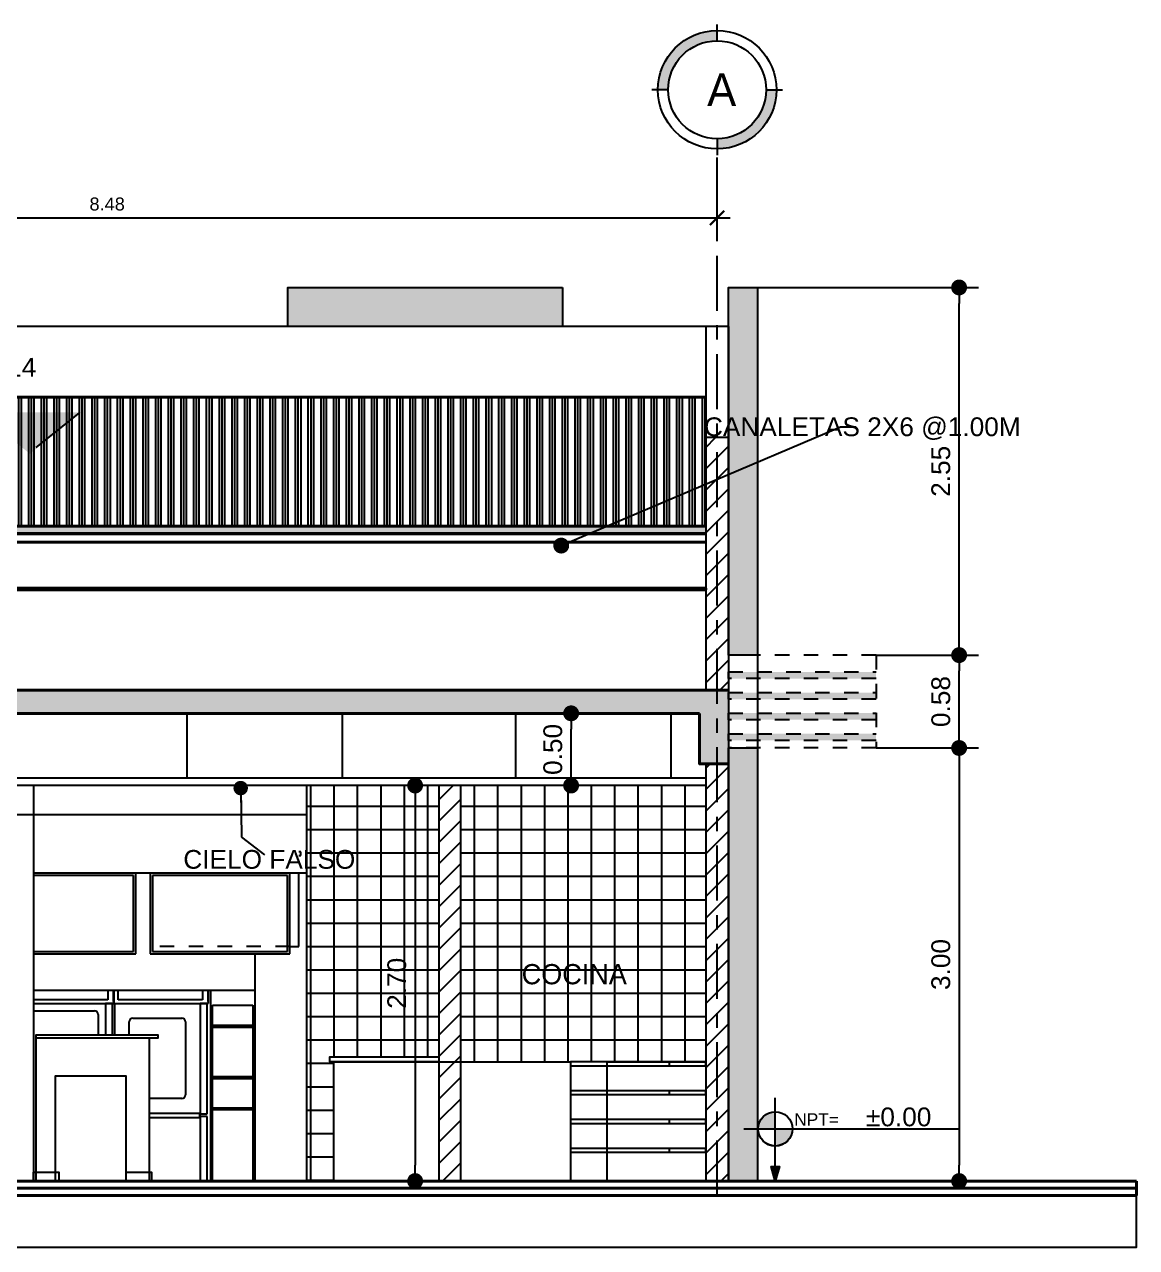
# Model space of a CAD drawing. Header units: metres. Extents: x 5805.4 to 5902.4, y 1788.4 to 1816.4.
# Drawn here: x 5810.98 to 5818.68, y 1788.44 to 1796.91 of the extents above; entities that cross this region are included whole.
import ezdxf
from ezdxf.enums import TextEntityAlignment as Align

# ---------------------------------------------------------------- set-up
doc = ezdxf.new("R2010")
doc.units = ezdxf.units.M
doc.header["$LTSCALE"] = 0.02
doc.linetypes.add('CENTER2', pattern=[28.575, 19.05, -3.175, 3.175, -3.175])
doc.linetypes.add('HIDDEN', pattern=[0.375, 0.25, -0.125])
for name, color, linetype in [('A - Ejes', 7, 'CENTER2'), ('A-Cielo Reflejado', 2, 'Continuous'), ('A-Cotas', 7, 'Continuous'), ('A-Cotas Generales', 2, 'Continuous'), ('A-Paredes Externas', 3, 'Continuous'), ('A-Proyeccion de Dintel', 8, 'Continuous'), ('A-Puertas', 7, 'Continuous'), ('A-Texto Espacios', 7, 'Continuous'), ('DIM', 8, 'Continuous'), ('GRIDTEXT', 1, 'Continuous'), ('HACHT', 9, 'Continuous'), ('HATCH', 8, 'Continuous'), ('LCE A-ELEV-INT', 6, 'Continuous'), ('Muebles EN', 6, 'Continuous'), ('Q', 8, 'Continuous'), ('TE-Cubierta', 3, 'Continuous'), ('TE-Estrutura', 4, 'Continuous')]:
    doc.layers.add(name, color=color, linetype=linetype)
doc.layers.add('color cooler arriba', color=7, linetype='Continuous', true_color=0xab6b21)
doc.layers.add('paredes', color=5, linetype='Continuous', lineweight=40)
doc.styles.add('Arial', font='arial.ttf', dxfattribs={"height": 0.15})
doc.styles.add('BANKGOTHIC', font='bgothl.ttf', dxfattribs={"height": 0.3})
doc.styles.add('Cotas 50', font='arial.ttf', dxfattribs={"height": 0.09})
doc.styles.add('Cotas 75', font='arial.ttf', dxfattribs={"height": 0.13})
doc.styles.add('TITTEXTL', font='')
doc.styles.get('TITTEXTL').set_extended_font_data('MicrogrammaDBolExt')
doc.dimstyles.new('COTAS 50', dxfattribs={"dimtxt": 0.09, "dimasz": 0.1, "dimexe": 0.09, "dimexo": 0, "dimgap": 0.05, "dimtad": 1, "dimzin": 1, "dimdsep": 46, "dimtxsty": 'Cotas 50', "dimblk": 'ARCHTICK', "dimcen": 0.1, "dimdle": 0.09, "dimclrd": 9, "dimclre": 9, "dimclrt": 256, "dimaunit": 1, "dimadec": 4, "dimazin": 0, "dimtfac": 1, "dimtmove": 0, "dimatfit": 3, "dimfxl": 0, "dimarcsym": 0})
doc.dimstyles.new('Estilo 75', dxfattribs={"dimtxt": 0.13, "dimasz": 0.11, "dimexe": 0.135, "dimexo": 0, "dimgap": 0.06, "dimtad": 1, "dimzin": 1, "dimdsep": 46, "dimtxsty": 'Cotas 75', "dimblk": 'DOT', "dimcen": 0.135, "dimdle": 0.135, "dimclrd": 9, "dimclre": 9, "dimclrt": 256, "dimadec": 0, "dimazin": 0, "dimtfac": 1, "dimtmove": 1, "dimatfit": 1, "dimfxl": 0, "dimarcsym": 0})
pattern_1 = [(0, (-4.02835, 0.44458), (0, 0.161925), []), (90, (-4.02835, 0.44458), (-0.161925, 1e-17), [])]
pattern_2 = [(45, (-4.02835, 0.44458), (-0.074087113, 0.074087113), [])]

# ---------------------------------------------------------------- blocks, each defined once
blk = doc.blocks.new('_Dot')
at = {"color": 0, "linetype": 'ByBlock', "lineweight": -2}
blk.add_line((-0.5, 0), (-1, 0), dxfattribs=at)
at = {"color": 0, "linetype": 'ByBlock', "const_width": 0.5}
blk.add_lwpolyline([(-0.25, 0, 1), (0.25, 0, 1)], format="xyb", close=True, dxfattribs=at)
blk = doc.blocks.new('*D54')
at = {"layer": 'Muebles EN', "color": 9, "lineweight": -2, "transparency": 16777216}
for p, q in [((5814.8707, 1792.1403), (5814.6322, 1792.1403)), ((5814.7672, 1791.7503), (5814.7672, 1792.0303)), ((5814.8707, 1791.6403), (5814.6322, 1791.6403))]:
    blk.add_line(p, q, dxfattribs=at)
at = {"layer": 'Muebles EN', "color": 9, "lineweight": -2, "transparency": 16777216, "xscale": 0.11, "yscale": 0.11, "zscale": 0.11}
for p, rotation in [((5814.7672, 1792.1403), 90), ((5814.7672, 1791.6403), 270)]:
    blk.add_blockref('_Dot', p, dxfattribs=dict(at, rotation=rotation))
at = {"layer": 'Muebles EN', "transparency": 16777216, "insert": (5814.6408, 1791.8903), "char_height": 0.13, "attachment_point": 5, "rotation": 90, "style": 'Cotas 75'}
blk.add_mtext('0.50', dxfattribs=at)
blk = doc.blocks.new('Simbolo niveles (Alzado)')
at = {"layer": 'A-Cotas', "ltscale": 10}
h = blk.add_hatch(color=256, dxfattribs=at)
h.paths.add_polyline_path([(0, 0.728, 0.414214), (-0.18, 0.548), (0, 0.548)])
h.paths.add_polyline_path([(0.18, 0.548), (0, 0.548), (0, 0.368, 0.414214)])
at = {"layer": 'A-Cotas', "ltscale": 0.05}
blk.add_hatch(color=6, dxfattribs=at).paths.add_polyline_path([(0.043, 0.153), (-0.043, 0.153), (0, 0)])
at = {"layer": 'A-Cotas', "color": 6, "ltscale": 10}
for p, q in [((0, 0.153), (0, 0.875)), ((-0.328, 0.548), (1.928, 0.548))]:
    blk.add_line(p, q, dxfattribs=at)
blk.add_lwpolyline([(0, 0), (-0.043, 0.153), (0.043, 0.153), (0, 0)], dxfattribs=at)
at = {"layer": 'A-Cotas', "color": 1, "ltscale": 10}
blk.add_circle((0, 0.548), 0.18, dxfattribs=at)
at = {"layer": 'A-Cotas', "insert": (0.433, 0.646), "char_height": 0.13, "attachment_point": 5, "style": 'Cotas 75'}
blk.add_mtext('NPT=', dxfattribs=at)
blk = doc.blocks.new('BUBLE C')
at = {"layer": 'GRIDTEXT'}
h = blk.add_hatch(color=8, dxfattribs=at)
h.paths.add_polyline_path([(0, 0.7), (0, 0.7627, 0.414214), (-0.3627, 0.4), (-0.3, 0.4, -0.414214)])
h.paths.add_polyline_path([(0.3627, 0.4), (0.3, 0.4, -0.414214), (0, 0.1), (0, 0.0373, 0.414214)])
at = {"layer": 'GRIDTEXT', "color": 8}
for points in [[(0, 0.7), (0, 0.8)], [(-0.3, 0.4), (-0.4, 0.4)], [(0.3, 0.4), (0.4, 0.4)], [(0, 0.1), (0, 0)]]:
    blk.add_lwpolyline(points, dxfattribs=at)
blk.add_circle((0, 0.4), 0.3627, dxfattribs=at)
at = {"layer": 'GRIDTEXT'}
blk.add_circle((0, 0.4), 0.3, dxfattribs=at)
at = {"layer": 'GRIDTEXT', "style": 'TITTEXTL'}
blk.add_attdef('A', text='', height=0.16, dxfattribs=at).set_placement((0, 0.4), align=Align.MIDDLE)
blk = doc.blocks.new('_ArchTick')
at = {"color": 0, "linetype": 'ByBlock', "const_width": 0.15}
blk.add_lwpolyline([(-0.5, -0.5), (0.5, 0.5)], dxfattribs=at)
blk = doc.blocks.new('*D55')
at = {"layer": 'DIM', "color": 9, "lineweight": -2, "transparency": 16777216}
for p, q in [((5814.434, 1791.6403), (5813.5521, 1791.6403)), ((5813.6871, 1791.5303), (5813.6871, 1789.0103)), ((5814.434, 1788.9003), (5813.5521, 1788.9003))]:
    blk.add_line(p, q, dxfattribs=at)
at = {"layer": 'DIM', "color": 9, "lineweight": -2, "transparency": 16777216, "xscale": 0.11, "yscale": 0.11, "zscale": 0.11}
for p, rotation in [((5813.6871, 1791.6403), 90), ((5813.6871, 1788.9003), 270)]:
    blk.add_blockref('_Dot', p, dxfattribs=dict(at, rotation=rotation))
at = {"layer": 'DIM', "transparency": 16777216, "insert": (5813.5607, 1790.2703), "char_height": 0.13, "attachment_point": 5, "rotation": 90, "style": 'Cotas 75'}
blk.add_mtext('2.70', dxfattribs=at)
blk = doc.blocks.new('*D64')
at = {"layer": 'DIM', "color": 9, "lineweight": -2, "transparency": 16777216}
for p, q in [((5807.3322, 1795.4902), (5807.3322, 1795.662)), ((5815.778, 1795.4902), (5815.778, 1795.662)), ((5807.2422, 1795.572), (5815.868, 1795.572))]:
    blk.add_line(p, q, dxfattribs=at)
at = {"layer": 'DIM', "color": 9, "lineweight": -2, "transparency": 16777216, "xscale": 0.1, "yscale": 0.1, "zscale": 0.1, "rotation": 180}
blk.add_blockref('_ArchTick', (5807.3322, 1795.572), dxfattribs=at)
at = {"layer": 'DIM', "color": 9, "lineweight": -2, "transparency": 16777216, "xscale": 0.1, "yscale": 0.1, "zscale": 0.1}
blk.add_blockref('_ArchTick', (5815.778, 1795.572), dxfattribs=at)
at = {"layer": 'DIM', "transparency": 16777216, "insert": (5811.5551, 1795.6679), "char_height": 0.09, "attachment_point": 5, "style": 'Cotas 50'}
blk.add_mtext('8.48', dxfattribs=at)
blk = doc.blocks.new('*D66')
at = {"layer": 'DIM', "color": 9, "lineweight": -2, "transparency": 16777216}
for p, q in [((5816.8782, 1791.9003), (5817.5884, 1791.9003)), ((5817.4534, 1791.7903), (5817.4534, 1789.0103)), ((5816.8782, 1788.9003), (5817.5884, 1788.9003))]:
    blk.add_line(p, q, dxfattribs=at)
at = {"layer": 'DIM', "color": 9, "lineweight": -2, "transparency": 16777216, "xscale": 0.11, "yscale": 0.11, "zscale": 0.11}
for p, rotation in [((5817.4534, 1791.9003), 90), ((5817.4534, 1788.9003), 270)]:
    blk.add_blockref('_Dot', p, dxfattribs=dict(at, rotation=rotation))
at = {"layer": 'DIM', "transparency": 16777216, "insert": (5817.327, 1790.4003), "char_height": 0.13, "attachment_point": 5, "rotation": 90, "style": 'Cotas 75'}
blk.add_mtext('3.00', dxfattribs=at)
blk = doc.blocks.new('*D67')
at = {"layer": 'HACHT', "color": 9, "lineweight": -2, "transparency": 16777216}
for p, q in [((5816.8782, 1792.5436), (5817.5884, 1792.5436)), ((5817.4534, 1792.0103), (5817.4534, 1792.4336)), ((5816.8782, 1791.9003), (5817.5884, 1791.9003))]:
    blk.add_line(p, q, dxfattribs=at)
at = {"layer": 'HACHT', "color": 9, "lineweight": -2, "transparency": 16777216, "xscale": 0.11, "yscale": 0.11, "zscale": 0.11}
for p, rotation in [((5817.4534, 1792.5436), 90), ((5817.4534, 1791.9003), 270)]:
    blk.add_blockref('_Dot', p, dxfattribs=dict(at, rotation=rotation))
at = {"layer": 'HACHT', "transparency": 16777216, "insert": (5817.3271, 1792.2219), "char_height": 0.13, "attachment_point": 5, "rotation": 90, "style": 'Cotas 75'}
blk.add_mtext('0.58', dxfattribs=at)
blk = doc.blocks.new('*D68')
at = {"layer": 'HACHT', "color": 9, "lineweight": -2, "transparency": 16777216}
for p, q in [((5816.0565, 1795.0903), (5817.5884, 1795.0903)), ((5817.4534, 1792.6536), (5817.4534, 1794.9803)), ((5816.8782, 1792.5436), (5817.5884, 1792.5436))]:
    blk.add_line(p, q, dxfattribs=at)
at = {"layer": 'HACHT', "color": 9, "lineweight": -2, "transparency": 16777216, "xscale": 0.11, "yscale": 0.11, "zscale": 0.11}
for p, rotation in [((5817.4534, 1795.0903), 90), ((5817.4534, 1792.5436), 270)]:
    blk.add_blockref('_Dot', p, dxfattribs=dict(at, rotation=rotation))
at = {"layer": 'HACHT', "transparency": 16777216, "insert": (5817.3271, 1793.8169), "char_height": 0.13, "attachment_point": 5, "rotation": 90, "style": 'Cotas 75'}
blk.add_mtext('2.55', dxfattribs=at)

msp = doc.modelspace()

# ---------------------------------------------------------------- hatches: boundary and pattern name
at = {"layer": 'A-Cotas', "ltscale": 10}
h = msp.add_hatch(color=256, dxfattribs=at)
h.paths.add_polyline_path([(5816.1806, 1789.3806, 0.414214), (5816.0618, 1789.2618), (5816.1806, 1789.2618)])
h.paths.add_polyline_path([(5816.2994, 1789.2618), (5816.1806, 1789.2618), (5816.1806, 1789.143, 0.414214)])
h = msp.add_hatch(color=256, dxfattribs=at)
h.paths.add_polyline_path([(5816.1806, 1789.3806, 0.414214), (5816.0618, 1789.2618), (5816.1806, 1789.2618)])
h.paths.add_polyline_path([(5816.2994, 1789.2618), (5816.1806, 1789.2618), (5816.1806, 1789.143, 0.414214)])
h = msp.add_hatch(color=256, dxfattribs=at)
h.paths.add_polyline_path([(5816.1806, 1789.3806, 0.414214), (5816.0618, 1789.2618), (5816.1806, 1789.2618)])
h.paths.add_polyline_path([(5816.2994, 1789.2618), (5816.1806, 1789.2618), (5816.1806, 1789.143, 0.414214)])
h = msp.add_hatch(color=256, dxfattribs=at)
h.paths.add_polyline_path([(5816.1806, 1789.3806, 0.414214), (5816.0618, 1789.2618), (5816.1806, 1789.2618)])
h.paths.add_polyline_path([(5816.2994, 1789.2618), (5816.1806, 1789.2618), (5816.1806, 1789.143, 0.414214)])
h = msp.add_hatch(color=256, dxfattribs=at)
h.paths.add_polyline_path([(5816.1806, 1789.3806, 0.414214), (5816.0618, 1789.2618), (5816.1806, 1789.2618)])
h.paths.add_polyline_path([(5816.2994, 1789.2618), (5816.1806, 1789.2618), (5816.1806, 1789.143, 0.414214)])
at = {"layer": 'A-Puertas', "true_color": 0xf57a00}
h = msp.add_hatch(color=30, dxfattribs=at)
h.dxf.hatch_style = 1
h.paths.add_polyline_path([(5815.8565, 1792.4268), (5816.8782, 1792.4268), (5816.8782, 1792.3807), (5815.8565, 1792.3807)])
h.paths.add_polyline_path([(5815.8587, 1792.2843), (5816.8782, 1792.2843), (5816.8782, 1792.2382), (5815.8587, 1792.2382)])
h.paths.add_polyline_path([(5815.8587, 1792.1418), (5816.8782, 1792.1418), (5816.8782, 1792.0957), (5815.8587, 1792.0957)])
h.paths.add_polyline_path([(5815.8587, 1791.9993), (5816.8782, 1791.9993), (5816.8782, 1791.9532), (5815.8587, 1791.9532)])
at = {"layer": 'color cooler arriba', "true_color": 0xf8991e}
h = msp.add_hatch(color=30, dxfattribs=at)
h.dxf.hatch_style = 1
h.paths.add_polyline_path([(5814.7065, 1794.8203), (5814.7065, 1795.0903), (5812.8065, 1795.0903), (5812.8065, 1794.8203)])
at = {"layer": 'DIM', "true_color": 0xf8991e}
h = msp.add_hatch(color=30, dxfattribs=at)
h.dxf.hatch_style = 1
h.paths.add_polyline_path([(5816.0565, 1795.0903), (5815.8565, 1795.0903), (5815.8565, 1792.5436), (5816.0565, 1792.5436)])
h.paths.add_polyline_path([(5816.0565, 1791.9003), (5815.8565, 1791.9003), (5815.8565, 1788.9003), (5816.0565, 1788.9003)])
at = {"layer": 'DIM'}
h = msp.add_hatch(color=6, dxfattribs=at)
h.dxf.hatch_style = 1
h.paths.add_polyline_path([(5811.3807, 1794.226), (5810.6607, 1794.226), (5811.0207, 1793.938)])
at = {"layer": 'DIM', "true_color": 0xf8991e}
h = msp.add_hatch(dxfattribs=at)
h.set_pattern_fill('ANSI31', color=30, scale=0.033)
h.set_pattern_definition(pattern_2)
h.paths.add_polyline_path([(5815.778, 1794.0503), (5815.6995, 1794.0503), (5815.6995, 1792.3003), (5815.778, 1792.3003)])
h.paths.add_polyline_path([(5815.8565, 1794.0503), (5815.778, 1794.0503), (5815.778, 1792.3003), (5815.8565, 1792.3003), (5815.8565, 1792.5436)])
h.paths.add_polyline_path([(5815.778, 1791.7903), (5815.6995, 1791.7903), (5815.6995, 1788.9003), (5815.778, 1788.9003)])
h.paths.add_polyline_path([(5815.8565, 1791.7903), (5815.778, 1791.7903), (5815.778, 1788.9003), (5815.8565, 1788.9003)])
at = {"layer": 'DIM'}
h = msp.add_hatch(dxfattribs=at)
h.set_pattern_fill('AR-CONC', color=256, scale=0.00078)
h.set_pattern_definition([(50, (8.96137, 0.44458), (0.1421040418, -0.0124324867), [0.014859, -0.163449]), (355, (8.96137, 0.44458), (-0.0274898687, 0.1490243393), [0.0118872, -0.1307596557]), (100.4514447, (8.97321, 0.44355), (0.1146141727, 0.1365918465), [0.012628207, -0.1389103908]), (46.1842, (8.96137, 0.4842), (0.211441652, -0.032793016), [0.0222885, -0.2451735]), (96.6355576, (8.97899, 0.48147), (0.1851752246, 0.192992377), [0.018942318, -0.208365774]), (351.184151, (8.96137, 0.4842), (0.1851752246, 0.192992377), [0.017830774, -0.196138591]), (21, (8.98118, 0.4743), (0.1182592252, -0.0797668546), [0.014859, -0.163449]), (326, (8.98118, 0.4743), (0.048205582, 0.1436666136), [0.0118872, -0.1307592]), (71.451445, (8.99103, 0.46765), (0.166464807, 0.0638997597), [0.012628207, -0.1389101513]), (37.5, (8.961365, 0.44458), (0.00240911054, 0.0659529303), [0, -0.12917424, 0, -0.1327404, 0, -0.1312545]), (7.5, (8.961365, 0.44458), (0.05211933676, 0.07814084836), [0, -0.07568184, 0, -0.12620244, 0, -0.0500253]), (327.5, (8.917185, 0.44458), (0.10576066423, -0.0044684203), [0, -0.04953, 0, -0.1545336, 0, -0.2050542]), (317.5, (8.89737, 0.44458), (0.1155407615, 0.019832663), [0, -0.064389, 0, -0.10262616, 0, -0.1456182])])
h.paths.add_polyline_path([(5815.8565, 1792.3003), (5807.2465, 1792.3003), (5807.2465, 1791.7903), (5807.4465, 1791.7903), (5807.4465, 1792.1403), (5815.6565, 1792.1403), (5815.6565, 1791.7903), (5815.8565, 1791.7903)])
at = {"layer": 'DIM', "true_color": 0xf8991e}
h = msp.add_hatch(dxfattribs=at)
h.set_pattern_fill('ANSI31', color=30, scale=0.033)
h.set_pattern_definition(pattern_2)
h.paths.add_polyline_path([(5814.0012, 1791.6403), (5813.8512, 1791.6403), (5813.8512, 1789.7258), (5814.0012, 1789.7258)])
h.paths.add_polyline_path([(5814.0012, 1789.7258), (5813.8512, 1789.7258), (5813.8512, 1788.9003), (5814.0012, 1788.9003)])
h.paths.add_polyline_path([(5812.636, 1790.9918), (5813.8919, 1790.9918), (5813.8919, 1791.2597), (5812.636, 1791.2597)], flags=9)
at = {"layer": 'HACHT'}
h = msp.add_hatch(dxfattribs=at)
h.set_pattern_fill('GOST_GROUND', color=256, scale=0.0088, angle=45)
h.set_pattern_definition([(90, (-4.02835, 0.04458), (0.088, 0.088), [0.176]), (90, (-4.00968, 0.06325), (0.088, 0.088), [0.176]), (90, (-3.99102, 0.08192), (0.088, 0.088), [0.176])])
h.paths.add_polyline_path([(5807.3966, 1794.3303), (5807.3966, 1793.4374), (5815.6995, 1793.4374), (5815.6995, 1794.3303)])
at = {"layer": 'HATCH'}
h = msp.add_hatch(dxfattribs=at)
h.set_pattern_fill('NET', color=256, scale=0.051)
h.set_pattern_definition(pattern_1)
h.paths.add_polyline_path([(5812.9342, 1788.9003), (5813.123, 1788.9003), (5813.123, 1789.7258), (5813.0964, 1789.7258), (5813.0964, 1789.7602), (5813.8512, 1789.7602), (5813.8512, 1791.6403), (5812.9342, 1791.6403)])
h.paths.add_polyline_path([(5813.6958, 1790.0627), (5813.6958, 1790.4812), (5813.428, 1790.4812), (5813.428, 1790.0627)], flags=24)
h.paths.add_polyline_path([(5812.636, 1790.9918), (5813.8919, 1790.9918), (5813.8919, 1791.2597), (5812.636, 1791.2597)], flags=9)
h = msp.add_hatch(dxfattribs=at)
h.set_pattern_fill('NET', color=256, scale=0.051)
h.set_pattern_definition(pattern_1)
h.paths.add_polyline_path([(5814.0012, 1791.6403), (5814.0012, 1789.7258), (5814.7621, 1789.7258), (5815.4475, 1789.7258), (5815.6995, 1789.7258), (5815.6995, 1791.6403)])
at = {"layer": 'TE-Cubierta'}
h = msp.add_hatch(color=8, dxfattribs=at)
h.dxf.hatch_style = 1
h.paths.add_polyline_path([(5807.3966, 1793.4374), (5807.3966, 1793.3874), (5815.6995, 1793.3874), (5815.6995, 1793.4374)])

# ---------------------------------------------------------------- linework, layer by layer
at = {"color": 8}
for p, q in [((5811.7531, 1791.0339), (5811.046, 1791.0339)), ((5811.7371, 1791.0179), (5811.046, 1791.0179)), ((5811.7371, 1790.4911), (5811.7371, 1791.0179)), ((5811.7531, 1790.4751), (5811.7531, 1791.0339)), ((5812.8199, 1791.0339), (5811.8522, 1791.0339)), ((5811.8522, 1791.0339), (5811.8522, 1790.4751)), ((5812.8039, 1791.0179), (5811.8682, 1791.0179)), ((5811.8682, 1791.0179), (5811.8682, 1790.4911)), ((5812.8039, 1790.4911), (5812.8039, 1791.0179)), ((5812.8199, 1790.4751), (5812.8199, 1791.0339)), ((5812.8821, 1790.5259), (5812.8821, 1791.0339)), ((5811.046, 1790.4911), (5811.7371, 1790.4911)), ((5811.046, 1790.4751), (5811.7531, 1790.4751)), ((5811.8522, 1790.4751), (5812.8199, 1790.4751)), ((5811.8682, 1790.4911), (5812.8039, 1790.4911)), ((5812.5773, 1790.4751), (5812.5773, 1788.9003)), ((5812.8199, 1790.5259), (5812.8821, 1790.5259)), ((5811.5608, 1790.2209), (5811.5608, 1790.1558)), ((5811.5984, 1790.1451), (5811.5984, 1790.2209)), ((5811.5984, 1790.2209), (5811.5984, 1790.1451)), ((5812.2725, 1788.9003), (5812.2725, 1790.2214)), ((5812.5773, 1790.2214), (5812.5773, 1788.9003)), ((5811.5608, 1790.1558), (5811.046, 1790.1558)), ((5811.046, 1790.1304), (5811.5984, 1790.1304)), ((5811.5928, 1790.1304), (5811.544, 1790.1304)), ((5811.544, 1790.1304), (5811.544, 1789.9115)), ((5811.5928, 1789.9115), (5811.5928, 1790.1304)), ((5811.5928, 1790.1304), (5811.5984, 1790.1304)), ((5811.5928, 1789.9115), (5811.5928, 1790.1304)), ((5811.5984, 1790.1451), (5811.5984, 1790.1304)), ((5811.046, 1790.0796), (5811.4678, 1790.0796)), ((5811.4932, 1790.0542), (5811.4932, 1789.9115)), ((5812.2852, 1790.1198), (5812.5646, 1790.1198)), ((5812.2852, 1788.9003), (5812.2852, 1790.1198)), ((5812.5646, 1790.1198), (5812.5646, 1788.9003)), ((5812.2852, 1789.9801), (5812.5646, 1789.9801)), ((5812.2852, 1789.9674), (5812.5646, 1789.9674)), ((5812.2852, 1789.6245), (5812.5646, 1789.6245)), ((5812.2852, 1789.6118), (5812.5646, 1789.6118)), ((5812.2852, 1789.4086), (5812.5646, 1789.4086)), ((5812.2852, 1789.3959), (5812.5646, 1789.3959))]:
    msp.add_line(p, q, dxfattribs=at)
at = {"color": 8, "linetype": 'HIDDEN'}
msp.add_line((5812.8199, 1790.5259), (5811.8522, 1790.5259), dxfattribs=at)
at = {"color": 8, "extrusion": (0, 0, -1)}
for p, q in [((5811.5984, 1790.1451), (5811.5984, 1790.2209)), ((5811.5928, 1789.9115), (5811.5928, 1790.1304)), ((5811.5928, 1790.1304), (5811.5984, 1790.1304))]:
    msp.add_line(p, q, dxfattribs=at)
at = {"color": 8}
msp.add_arc((5811.4678, 1790.0542), 0.0254, 0, 90, dxfattribs=at)
at = {"layer": 'A - Ejes'}
msp.add_lwpolyline([(5815.778, 1788.8003), (5815.778, 1796.0076)], dxfattribs=at)
at = {"layer": 'A-Cielo Reflejado'}
for p, q in [((5812.1098, 1791.6903, 2.5733), (5812.1098, 1792.1403, -0.3546)), ((5812.1098, 1791.6903, 0.2407), (5812.1098, 1792.1336, 0.2407)), ((5813.1848, 1791.6903, 5.1766), (5813.1848, 1792.1403, 2.2499)), ((5813.1848, 1791.6903, 5.1766), (5813.1848, 1792.1403, 2.2499)), ((5814.3848, 1791.6903, 5.1774), (5814.3848, 1792.1403, 2.2495)), ((5814.3848, 1791.6903, 2.8449), (5814.3848, 1792.1336, 2.8449)), ((5815.4597, 1791.6903, 7.7807), (5815.4597, 1792.1403, 4.854)), ((5815.4597, 1791.6903, 7.7807), (5815.4597, 1792.1403, 4.854))]:
    msp.add_line(p, q, dxfattribs=at)
for points in [[(5815.6995, 1791.6903), (5807.3966, 1791.6903)], [(5815.6995, 1791.6403), (5807.3966, 1791.6403)]]:
    msp.add_lwpolyline(points, dxfattribs=at)
at = {"layer": 'A-Cotas', "color": 6, "ltscale": 10}
for p, q in [((5816.1806, 1789.0013), (5816.1806, 1789.4776)), ((5816.1806, 1789.0013), (5816.1806, 1789.4776)), ((5816.1806, 1789.0013), (5816.1806, 1789.4776)), ((5816.1806, 1789.0013), (5816.1806, 1789.4776)), ((5816.1806, 1789.0013), (5816.1806, 1789.4776)), ((5815.9639, 1789.2618), (5817.4534, 1789.2618)), ((5815.9639, 1789.2618), (5817.4534, 1789.2618)), ((5815.9639, 1789.2618), (5817.4534, 1789.2618)), ((5815.9639, 1789.2618), (5817.4534, 1789.2618)), ((5815.9639, 1789.2618), (5817.4534, 1789.2618))]:
    msp.add_line(p, q, dxfattribs=at)
at = {"layer": 'A-Cotas', "color": 1, "ltscale": 10}
msp.add_circle((5816.1806, 1789.2618), 0.1188, dxfattribs=at)
msp.add_circle((5816.1806, 1789.2618), 0.1188, dxfattribs=at)
msp.add_circle((5816.1806, 1789.2618), 0.1188, dxfattribs=at)
msp.add_circle((5816.1806, 1789.2618), 0.1188, dxfattribs=at)
msp.add_circle((5816.1806, 1789.2618), 0.1188, dxfattribs=at)
at = {"layer": 'A-Paredes Externas'}
for points in [[(5815.8565, 1794.8203), (5807.2465, 1794.8203)], [(5815.6995, 1794.8203), (5815.6995, 1792.3003)], [(5815.8565, 1794.8203), (5815.8565, 1788.9003)], [(5815.6995, 1791.7903), (5815.6995, 1788.9003)], [(5811.046, 1791.6403), (5811.046, 1788.9003)], [(5813.8512, 1791.6403), (5813.8512, 1788.9003)], [(5814.0012, 1791.6403), (5814.0012, 1788.9003)]]:
    msp.add_lwpolyline(points, dxfattribs=at)
at = {"layer": 'A-Proyeccion de Dintel', "color": 250, "linetype": 'HIDDEN', "ltscale": 20}
for points in [[(5816.8782, 1792.5436), (5815.8565, 1792.5436)], [(5815.8565, 1792.5436), (5815.8565, 1791.9003)], [(5816.8782, 1792.5436), (5816.8782, 1791.9003)], [(5816.8782, 1792.5436), (5816.8782, 1791.9003)], [(5816.8782, 1792.3807), (5815.8565, 1792.3807), (5815.8565, 1792.4268), (5816.8782, 1792.4268)], [(5816.8782, 1791.9003), (5815.8565, 1791.9003)]]:
    msp.add_lwpolyline(points, dxfattribs=at)
for points, elevation in [([(5816.8782, 1792.2382), (5815.8565, 1792.2382), (5815.8565, 1792.2843), (5816.8782, 1792.2843)], -2.3938), ([(5816.8782, 1792.0957), (5815.8565, 1792.0957), (5815.8565, 1792.1418), (5816.8782, 1792.1418)], -9.5753), ([(5816.8782, 1791.9532), (5815.8565, 1791.9532), (5815.8565, 1791.9993), (5816.8782, 1791.9993)], -7.1815)]:
    msp.add_lwpolyline(points, dxfattribs=dict(at, elevation=elevation))
at = {"layer": 'DIM'}
for points in [[(5814.7065, 1795.0903), (5814.7065, 1794.8203), (5812.8065, 1794.8203), (5812.8065, 1795.0903), (5814.7065, 1795.0903)], [(5815.8565, 1794.8203), (5815.8565, 1795.0903), (5816.0565, 1795.0903), (5816.0565, 1788.9003)], [(5811.0625, 1793.9818), (5811.3625, 1794.2218)], [(5815.8565, 1794.0503), (5815.6995, 1794.0503)], [(5815.6995, 1793.4374), (5807.3966, 1793.4374)]]:
    msp.add_lwpolyline(points, dxfattribs=at)
for points in [[(5816.0565, 1792.5436), (5815.8565, 1792.5436), (5815.8565, 1795.0903), (5816.0565, 1795.0903)], [(5816.0565, 1788.9003), (5815.8565, 1788.9003), (5815.8565, 1791.9003), (5816.0565, 1791.9003)], [(5805.4464, 1788.8003), (5818.6781, 1788.8003), (5818.6781, 1788.4398), (5805.4464, 1788.4398)]]:
    msp.add_lwpolyline(points, close=True, dxfattribs=at)
at = {"layer": 'HATCH'}
for points in [[(5809.3335, 1791.4403), (5812.9342, 1791.4403)], [(5812.9342, 1791.0339), (5811.046, 1791.0339)]]:
    msp.add_lwpolyline(points, dxfattribs=at)
at = {"layer": 'LCE A-ELEV-INT', "color": 8}
for p, q in [((5812.8949, 1791.1801), (5812.8821, 1791.1801)), ((5812.8821, 1791.1547), (5812.8949, 1791.1547)), ((5812.8949, 1791.1547), (5812.8949, 1791.1801)), ((5812.5773, 1790.4496), (5812.5773, 1790.2211)), ((5812.5773, 1790.2211), (5811.046, 1790.2211)), ((5811.6002, 1790.2209), (5811.6002, 1790.1451)), ((5811.6002, 1790.2209), (5811.6002, 1790.1451)), ((5811.6317, 1790.1558), (5811.6317, 1790.2209)), ((5812.2159, 1790.2209), (5812.2159, 1790.1558)), ((5812.2536, 1790.1451), (5812.2536, 1790.2209)), ((5812.2536, 1790.2209), (5812.2536, 1790.1451)), ((5811.6002, 1790.1451), (5811.6002, 1790.1304)), ((5811.6002, 1790.1304), (5811.6063, 1790.1304)), ((5811.6002, 1790.1304), (5812.2536, 1790.1304)), ((5811.6063, 1790.1304), (5811.6063, 1789.9115)), ((5811.6063, 1790.1304), (5811.6063, 1789.9115)), ((5812.2159, 1790.1558), (5811.6317, 1790.1558)), ((5812.248, 1790.1304), (5812.1992, 1790.1304)), ((5812.1992, 1790.1304), (5812.1992, 1789.3649)), ((5812.248, 1789.3649), (5812.248, 1790.1304)), ((5812.248, 1790.1304), (5812.2536, 1790.1304)), ((5812.248, 1789.3649), (5812.248, 1790.1304)), ((5812.2536, 1790.1451), (5812.2536, 1790.1304)), ((5811.7079, 1789.9115), (5811.7079, 1790.0034)), ((5811.7333, 1790.0288), (5812.0722, 1790.0288)), ((5812.0976, 1790.0034), (5812.0976, 1789.4973)), ((5812.0722, 1789.4719), (5811.846, 1789.4719)), ((5811.846, 1789.3703), (5812.1992, 1789.3703)), ((5812.1963, 1789.3396), (5812.1963, 1789.3703)), ((5812.1963, 1789.3703), (5812.1992, 1789.3703)), ((5812.1963, 1789.3703), (5812.1963, 1789.3396)), ((5812.1992, 1789.3703), (5812.1992, 1789.3649)), ((5811.846, 1789.3396), (5812.1992, 1789.3396)), ((5812.1992, 1789.3396), (5812.1963, 1789.3396)), ((5812.1992, 1789.3649), (5812.248, 1789.3649)), ((5812.1992, 1789.3649), (5812.248, 1789.3649)), ((5812.248, 1789.3464), (5812.1992, 1789.3464)), ((5812.1992, 1789.3464), (5812.1992, 1789.3396)), ((5812.248, 1789.3464), (5812.1992, 1789.3464)), ((5812.1992, 1789.3464), (5812.1992, 1788.9003)), ((5812.248, 1789.3031), (5812.248, 1789.3464)), ((5812.248, 1788.9003), (5812.248, 1789.3464))]:
    msp.add_line(p, q, dxfattribs=at)
at = {"layer": 'LCE A-ELEV-INT', "color": 8, "extrusion": (0, 0, -1)}
for p, q in [((5811.6002, 1790.2209), (5811.6002, 1790.1451)), ((5812.2536, 1790.1451), (5812.2536, 1790.2209)), ((5811.6002, 1790.1304), (5811.6063, 1790.1304)), ((5811.6063, 1790.1304), (5811.6063, 1789.9115)), ((5812.248, 1789.3649), (5812.248, 1790.1304)), ((5812.248, 1790.1304), (5812.2536, 1790.1304)), ((5812.1963, 1789.3396), (5812.1963, 1789.3703)), ((5812.1963, 1789.3703), (5812.1992, 1789.3703)), ((5812.1992, 1789.3703), (5812.1992, 1789.3649)), ((5812.1992, 1789.3396), (5812.1963, 1789.3396)), ((5812.1992, 1789.3649), (5812.248, 1789.3649)), ((5812.248, 1789.3464), (5812.1992, 1789.3464)), ((5812.1992, 1789.3464), (5812.1992, 1789.3396)), ((5812.248, 1789.3031), (5812.248, 1789.3464))]:
    msp.add_line(p, q, dxfattribs=at)
at = {"layer": 'LCE A-ELEV-INT', "color": 8}
for centre, start, end in [((5811.7333, 1790.0034), 90, 180), ((5812.0722, 1790.0034), 0, 90), ((5812.0722, 1789.4973), 270, 0)]:
    msp.add_arc(centre, 0.0254, start, end, dxfattribs=at)
at = {"layer": 'Muebles EN'}
msp.add_line((5811.8626, 1788.9003), (5811.8626, 1788.9003), dxfattribs=at)
for points in [[(5812.9342, 1791.6403), (5812.9342, 1788.9003)], [(5811.0608, 1789.8934), (5811.0608, 1788.9003)], [(5811.646, 1789.8934), (5811.846, 1789.8934)], [(5811.846, 1789.8934), (5811.846, 1788.9003)], [(5813.0964, 1789.7258), (5813.8512, 1789.7258)], [(5813.123, 1789.7258), (5813.123, 1788.9003)], [(5813.8512, 1789.7258), (5813.8512, 1788.9003), (5813.123, 1788.9003)], [(5813.8512, 1789.7258), (5814.7621, 1789.7258)], [(5814.7621, 1789.7258), (5814.7621, 1788.9003)], [(5815.0141, 1789.7258), (5815.0141, 1788.9003)], [(5815.0141, 1789.7258), (5815.6995, 1789.7258)]]:
    msp.add_lwpolyline(points, dxfattribs=at)
for points in [[(5811.0608, 1789.8934), (5811.908, 1789.8934), (5811.908, 1789.9115), (5811.0608, 1789.9115)], [(5813.8512, 1789.7258), (5813.0964, 1789.7258), (5813.0964, 1789.7602), (5813.8512, 1789.7602)], [(5815.4475, 1789.7258), (5814.7621, 1789.7258), (5814.7621, 1789.6996), (5815.4475, 1789.6996)], [(5815.6995, 1789.7258), (5815.0141, 1789.7258), (5815.0141, 1789.6996), (5815.6995, 1789.6996)], [(5811.1962, 1788.9003), (5811.6872, 1788.9003), (5811.6872, 1789.6263), (5811.1962, 1789.6263)], [(5815.4475, 1789.5258), (5814.7621, 1789.5258), (5814.7621, 1789.4996), (5815.4475, 1789.4996)], [(5815.6995, 1789.5258), (5815.0141, 1789.5258), (5815.0141, 1789.4996), (5815.6995, 1789.4996)], [(5815.4475, 1789.3258), (5814.7621, 1789.3258), (5814.7621, 1789.2996), (5815.4475, 1789.2996)], [(5815.6995, 1789.3258), (5815.0141, 1789.3258), (5815.0141, 1789.2996), (5815.6995, 1789.2996)], [(5815.4475, 1789.1258), (5814.7621, 1789.1258), (5814.7621, 1789.0996), (5815.4475, 1789.0996)], [(5815.6995, 1789.1258), (5815.0141, 1789.1258), (5815.0141, 1789.0996), (5815.6995, 1789.0996)], [(5811.2214, 1788.9003), (5811.046, 1788.9003), (5811.046, 1788.9624), (5811.2214, 1788.9624)], [(5811.8626, 1788.9003), (5811.6872, 1788.9003), (5811.6872, 1788.9624), (5811.8626, 1788.9624)]]:
    msp.add_lwpolyline(points, close=True, dxfattribs=at)
at = {"layer": 'paredes'}
for points in [[(5815.6995, 1794.3303), (5807.3966, 1794.3303)], [(5815.6995, 1793.4374), (5807.3966, 1793.4374)], [(5815.6995, 1793.3264), (5807.3966, 1793.3264)], [(5815.6995, 1792.9964), (5807.3966, 1792.9964)], [(5815.8565, 1792.3003), (5807.2465, 1792.3003)], [(5807.4465, 1792.1403), (5815.6565, 1792.1403)], [(5815.8565, 1791.7903), (5815.6565, 1791.7903), (5815.6565, 1792.1403)], [(5818.6815, 1788.9003), (5805.4464, 1788.9003)], [(5818.6815, 1788.9003), (5818.6815, 1788.8003)], [(5818.6815, 1788.8503), (5805.4464, 1788.8503)], [(5818.6815, 1788.8003), (5805.4464, 1788.8003)]]:
    msp.add_lwpolyline(points, dxfattribs=at)
msp.add_lwpolyline([(5807.3965, 1793.0062), (5815.6995, 1793.0062), (5815.6995, 1792.9964), (5807.3965, 1792.9964)], close=True, dxfattribs=at)
at = {"layer": 'TE-Cubierta', "color": 8}
msp.add_lwpolyline([(5807.3966, 1793.4374), (5815.6995, 1793.4374), (5815.6995, 1793.3874), (5807.3966, 1793.3874)], close=True, dxfattribs=at)
msp.add_lwpolyline([(5815.6995, 1793.3874), (5807.3966, 1793.3874)], dxfattribs=at)
at = {"layer": 'TE-Estrutura', "color": 4}
msp.add_lwpolyline([(5815.6995, 1793.3798), (5807.3966, 1793.3798)], dxfattribs=at)

# ---------------------------------------------------------------- block references
at = {"layer": 'A-Cotas', "linetype": 'Continuous', "xscale": 0.6599999999999682, "yscale": 0.6599999999999682, "zscale": 0.6599999999999682}
msp.add_blockref('Simbolo niveles (Alzado)', (5816.1806, 1788.9003), dxfattribs=at)
at = {"layer": 'Q', "color": 8}
ref = msp.add_blockref('BUBLE C', (5815.778, 1796.0076), dxfattribs=dict(at, xscale=1.130731725560117, yscale=1.130731725560117, zscale=1.130731725560117))
ref.add_attrib('A', 'A', dxfattribs={"layer": 'GRIDTEXT', "height": 0.2261, "style": 'BANKGOTHIC'}).set_placement((5815.8097, 1796.4599), align=Align.MIDDLE)

# ---------------------------------------------------------------- texts
at = {"layer": 'A-Cotas', "insert": (5816.4667, 1789.3269), "char_height": 0.0858, "attachment_point": 5, "style": 'Cotas 75'}
msp.add_mtext('NPT=', dxfattribs=at)
msp.add_mtext('NPT=', dxfattribs=at)
msp.add_mtext('NPT=', dxfattribs=at)
msp.add_mtext('NPT=', dxfattribs=at)
msp.add_mtext('NPT=', dxfattribs=at)
at = {"layer": 'A-Cotas', "linetype": 'Continuous', "insert": (5817.0347, 1789.3438), "char_height": 0.13, "attachment_point": 5, "style": 'Cotas 75'}
msp.add_mtext('±0.00', dxfattribs=at)
at = {"layer": 'A-Cotas Generales', "color": 7, "linetype": 'Continuous', "insert": (5810.5064, 1794.5314), "char_height": 0.13, "attachment_point": 5, "rotation": 0.70063, "style": 'Arial'}
msp.add_mtext('PEND= 14.14', dxfattribs=at)
at = {"layer": 'A-Cotas Generales', "color": 7, "linetype": 'Continuous', "char_height": 0.13, "attachment_point": 5, "style": 'Arial'}
for s, insert in [('CANALETAS 2X6 @1.00M', (5816.7832, 1794.1123)), ('CIELO FALSO', (5812.6776, 1791.1278))]:
    msp.add_mtext(s, dxfattribs=dict(at, insert=insert))
at = {"layer": 'A-Texto Espacios', "color": 1, "insert": (5814.7889, 1790.3325), "char_height": 0.14, "attachment_point": 5, "style": 'BANKGOTHIC'}
msp.add_mtext_dynamic_manual_height_columns('COCINA', width=4.379481, gutter_width=0.75, heights=[0], dxfattribs=at)

# ---------------------------------------------------------------- dimensions: what is measured, and where the dimension line sits
at = {"layer": 'DIM'}
dim = msp.add_linear_dim(base=(5815.778, 1795.572), p1=(5807.3322, 1795.4902), p2=(5815.778, 1795.4902), text='8.48', dimstyle='COTAS 50', dxfattribs=at)
dim.commit()
dim.dimension.update_dxf_attribs({"geometry": '*D64', "text_midpoint": (5811.5551, 1795.6679)})
dim = msp.add_linear_dim(base=(5817.4534, 1788.9003), p1=(5816.8782, 1791.9003), p2=(5816.8782, 1788.9003), angle=90, dimstyle='Estilo 75', dxfattribs=at)
dim.commit()
dim.dimension.update_dxf_attribs({"geometry": '*D66', "text_midpoint": (5817.327, 1790.4003)})
dim = msp.add_linear_dim(base=(5813.6871, 1788.9003), p1=(5814.434, 1791.6403), p2=(5814.434, 1788.9003), angle=90, text='2.70', dimstyle='Estilo 75', dxfattribs=at)
dim.commit()
dim.dimension.update_dxf_attribs({"geometry": '*D55', "text_midpoint": (5813.5607, 1790.2703)})
at = {"layer": 'HACHT'}
dim = msp.add_linear_dim(base=(5817.4534, 1795.0903), p1=(5816.8782, 1792.5436), p2=(5816.0565, 1795.0903), angle=90, dimstyle='Estilo 75', dxfattribs=at)
dim.commit()
dim.dimension.update_dxf_attribs({"geometry": '*D68', "text_midpoint": (5817.3271, 1793.8169)})
dim = msp.add_linear_dim(base=(5817.4534, 1792.5436), p1=(5816.8782, 1791.9003), p2=(5816.8782, 1792.5436), angle=90, text='0.58', dimstyle='Estilo 75', dxfattribs=at)
dim.commit()
dim.dimension.update_dxf_attribs({"geometry": '*D67', "text_midpoint": (5817.3271, 1792.2219)})
at = {"layer": 'Muebles EN'}
dim = msp.add_linear_dim(base=(5814.7672, 1792.1403), p1=(5814.8707, 1791.6403), p2=(5814.8707, 1792.1403), angle=90, dimstyle='Estilo 75', dxfattribs=at)
dim.commit()
dim.dimension.update_dxf_attribs({"geometry": '*D54', "text_midpoint": (5814.6408, 1791.8903)})

# ---------------------------------------------------------------- leaders
at = {"layer": 'A-Cotas', "color": 7, "linetype": 'Continuous'}
msp.add_leader([(5812.4795, 1791.6224, -2.9482), (5812.4857, 1791.2825, -2.9482), (5812.6452, 1791.1598, -2.9482)], dimstyle='COTAS 50', override={"dimasz": 0.1, "dimtad": 0, "dimldrblk": 'Dot'}, dxfattribs=at)
at = {"layer": 'TE-Cubierta', "color": 5}
msp.add_leader([(5814.6986, 1793.3023), (5816.6316, 1794.1238), (5816.7416, 1794.1238)], dimstyle='Estilo 75', override={"dimtad": 0, "dimldrblk": 'Dot'}, dxfattribs=at)

doc.saveas('drawing.dxf')
